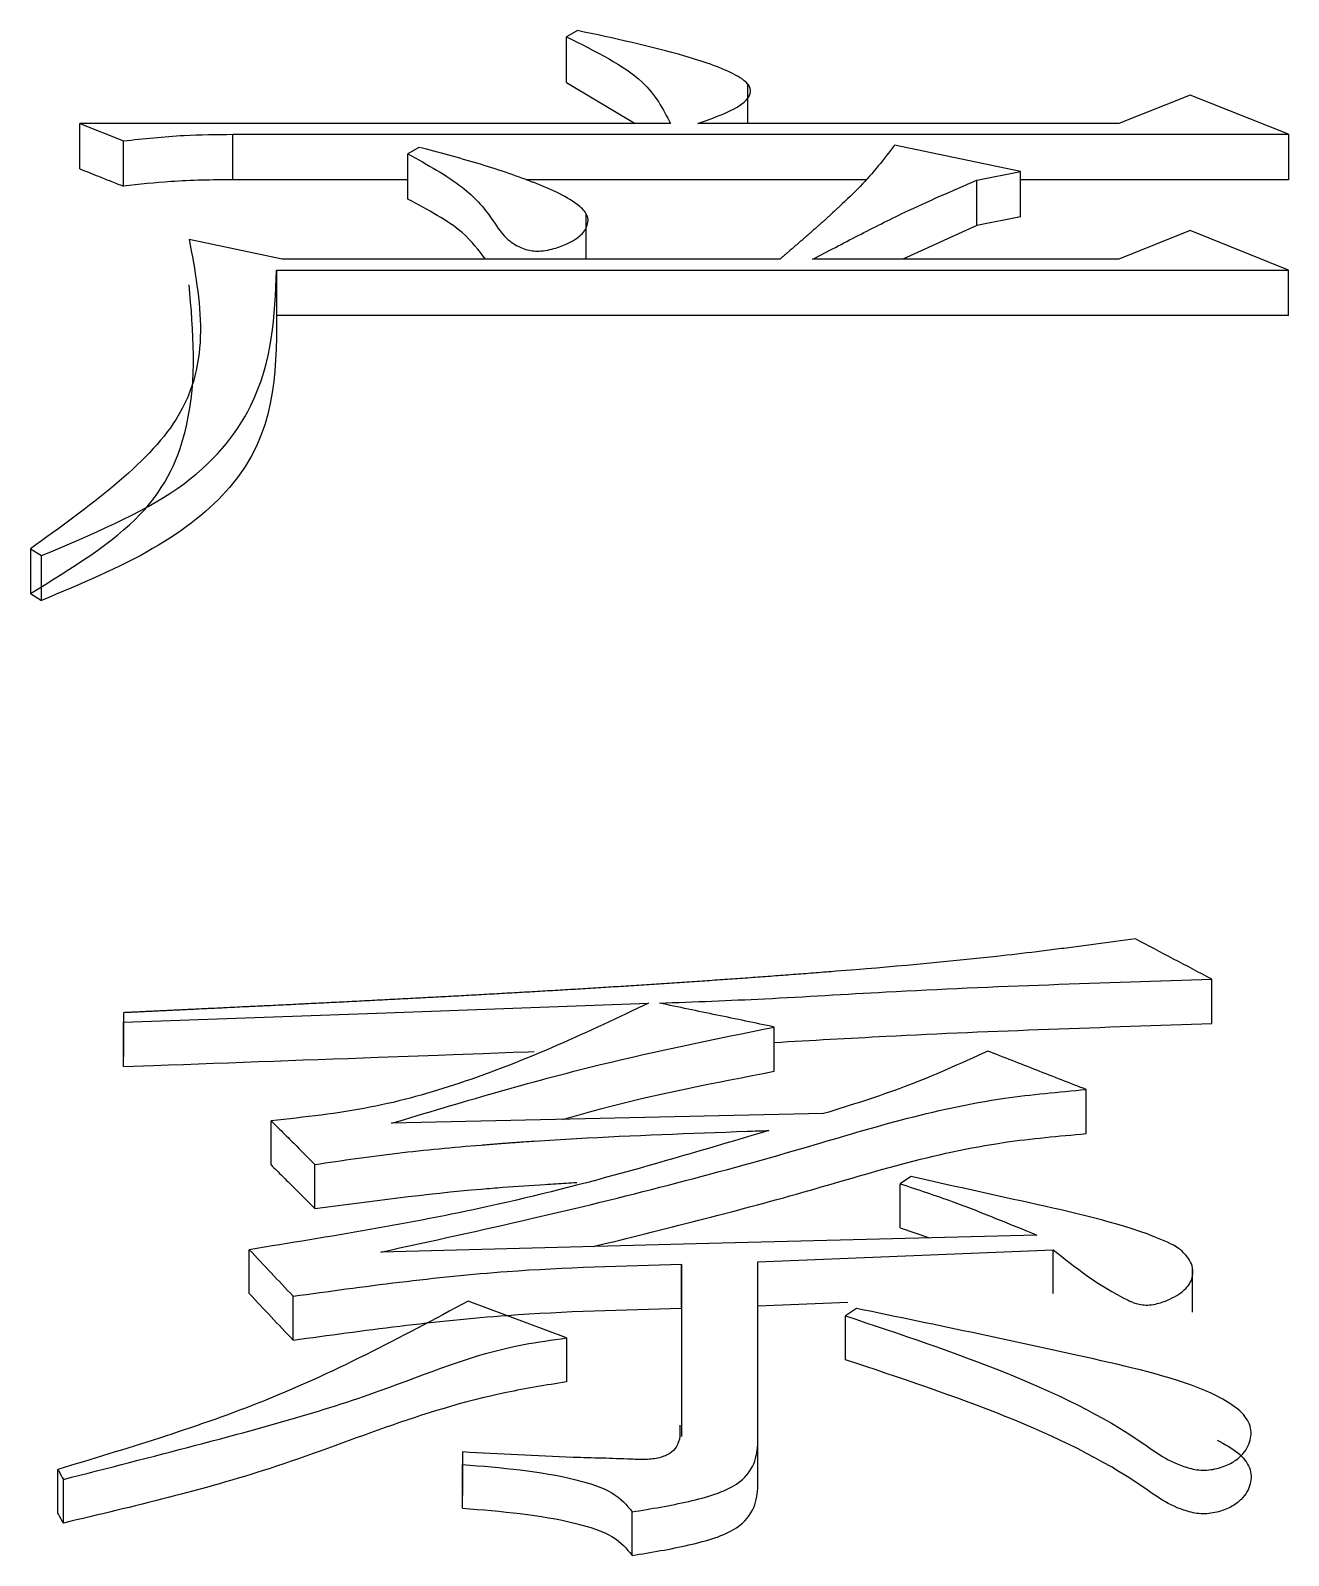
# Model space of a CAD drawing. Header units: millimetres. Extents: x 2371 to 4515, y 843 to 2359.
# Drawn here: x 2883.758 to 2886.246, y 2134.57 to 2137.587 of the extents above; entities that cross this region are included whole.
import ezdxf

# ---------------------------------------------------------------- set-up
doc = ezdxf.new("R2010")
doc.units = ezdxf.units.MM

msp = doc.modelspace()

# ---------------------------------------------------------------- linework, layer by layer
at = {"color": 7, "linetype": 'Continuous', "lineweight": 25}
for p, q in [((2884.8399, 2137.587), (2884.8183, 2137.5743)), ((2884.8183, 2137.4842), (2884.8183, 2137.5743)), ((2884.8183, 2137.4842), (2884.9541, 2137.4032)), ((2885.1768, 2137.4032), (2885.1768, 2137.4818)), ((2886.0515, 2137.459), (2885.9109, 2137.4032)), ((2886.2462, 2137.3817), (2886.0515, 2137.459)), ((2883.8556, 2137.3134), (2883.8556, 2137.4032)), ((2883.8556, 2137.4032), (2883.9421, 2137.3688)), ((2885.0238, 2137.4032), (2883.8556, 2137.4032)), ((2885.9109, 2137.4032), (2885.0779, 2137.4032)), ((2883.9421, 2137.279), (2883.9421, 2137.3688)), ((2884.1584, 2137.2919), (2884.1584, 2137.3817)), ((2884.1584, 2137.3817), (2886.2462, 2137.3817)), ((2884.5262, 2137.3559), (2884.5046, 2137.3429)), ((2885.7161, 2137.3083), (2885.4673, 2137.3601)), ((2886.2462, 2137.3817), (2886.2462, 2137.2918)), ((2885.6296, 2137.291), (2885.7161, 2137.3083)), ((2885.7161, 2137.2186), (2885.7161, 2137.3083)), ((2884.5046, 2137.2919), (2884.1584, 2137.2919)), ((2885.4103, 2137.2919), (2884.7376, 2137.2919)), ((2885.6296, 2137.2013), (2885.6296, 2137.291)), ((2886.2462, 2137.2918), (2885.7161, 2137.2919)), ((2884.8575, 2137.1345), (2884.8575, 2137.2249)), ((2885.7161, 2137.2186), (2885.6296, 2137.2013)), ((2884.2558, 2137.1345), (2884.072, 2137.1738)), ((2885.6296, 2137.2013), (2885.4836, 2137.1345)), ((2886.0515, 2137.1912), (2885.9109, 2137.1345)), ((2886.2462, 2137.1126), (2886.0515, 2137.1912)), ((2884.245, 2137.1127), (2884.245, 2137.0232)), ((2884.245, 2137.1127), (2886.2462, 2137.1126)), ((2885.2402, 2137.1345), (2884.2558, 2137.1345)), ((2885.9109, 2137.1345), (2885.3051, 2137.1345)), ((2886.2462, 2137.0231), (2886.2462, 2137.1126)), ((2886.2462, 2137.0231), (2884.245, 2137.0232)), ((2883.7582, 2136.5617), (2883.7582, 2136.473)), ((2883.7582, 2136.5617), (2883.7799, 2136.5482)), ((2883.7798, 2136.4595), (2883.7799, 2136.5482)), ((2883.7582, 2136.473), (2883.7798, 2136.4595)), ((2886.0948, 2135.6224), (2886.0948, 2135.7101)), ((2883.9421, 2135.644), (2883.9421, 2135.5564)), ((2883.9421, 2135.5375), (2883.9421, 2135.6251)), ((2885.2293, 2135.5281), (2885.2293, 2135.6156)), ((2883.9421, 2135.5375), (2883.9421, 2135.5564)), ((2885.8459, 2135.4047), (2885.8459, 2135.492)), ((2884.2342, 2135.3428), (2884.2342, 2135.43)), ((2885.3267, 2135.4443), (2884.4723, 2135.4252)), ((2884.3207, 2135.2567), (2884.3207, 2135.3438)), ((2885.4782, 2135.2183), (2885.4782, 2135.3054)), ((2885.4782, 2135.2183), (2885.5363, 2135.1987)), ((2884.191, 2135.0882), (2884.191, 2135.1752)), ((2885.1969, 2135.151), (2885.7811, 2135.1752)), ((2885.0455, 2135.1462), (2885.0455, 2134.8487)), ((2885.197, 2134.7947), (2885.1969, 2135.151)), ((2886.0561, 2135.1252), (2886.0561, 2135.1393)), ((2886.0561, 2135.0518), (2886.0561, 2135.1226)), ((2884.2775, 2134.9963), (2884.2775, 2135.0831)), ((2884.8181, 2135.0005), (2884.6236, 2135.0734)), ((2885.1969, 2135.0641), (2885.3747, 2135.0714)), ((2885.0455, 2135.0593), (2885.0455, 2134.8058)), ((2885.3917, 2135.0588), (2885.37, 2135.0442)), ((2885.37, 2134.9574), (2885.37, 2135.0442)), ((2884.8181, 2135.0005), (2884.8181, 2134.9137)), ((2885.1969, 2134.7082), (2885.197, 2134.7947)), ((2884.6128, 2134.775), (2884.6128, 2134.6886)), ((2883.8123, 2134.6541), (2883.8123, 2134.7405)), ((2884.6128, 2134.6639), (2884.6128, 2134.7503)), ((2884.6128, 2134.6639), (2884.6128, 2134.6886)), ((2884.9481, 2134.5702), (2884.9481, 2134.6565))]:
    msp.add_line(p, q, dxfattribs=at)
at = {"color": 7, "linetype": 'Continuous', "lineweight": 25, "flags": 128}
for points in [[(2884.5046, 2137.2532), (2884.5046, 2137.2864), (2884.5046, 2137.3147), (2884.5046, 2137.3429)], [(2883.9421, 2135.6251), (2884.4613, 2135.644), (2884.9806, 2135.6629)], [(2883.9421, 2135.5375), (2884.0014, 2135.5397), (2884.031, 2135.5408), (2884.0607, 2135.5418), (2884.0903, 2135.5429), (2884.12, 2135.544), (2884.1496, 2135.5451), (2884.1792, 2135.5462), (2884.2089, 2135.5472), (2884.2385, 2135.5483), (2884.2978, 2135.5505), (2884.3274, 2135.5515), (2884.3571, 2135.5526), (2884.3867, 2135.5537), (2884.4163, 2135.5548), (2884.446, 2135.5559), (2884.5645, 2135.5602), (2884.5942, 2135.5613), (2884.6534, 2135.5634), (2884.6831, 2135.5645), (2884.7127, 2135.5656), (2884.7424, 2135.5666), (2884.7542, 2135.5671)], [(2885.4998, 2135.3198), (2885.489, 2135.3126), (2885.4782, 2135.3054)], [(2885.7486, 2135.2042), (2885.0998, 2135.1873), (2884.4509, 2135.1704)], [(2885.0455, 2135.0593), (2885.0455, 2135.0879), (2885.0455, 2135.117), (2885.0455, 2135.1462)], [(2883.8232, 2134.6344), (2883.8232, 2134.67), (2883.8232, 2134.6954), (2883.8232, 2134.7207)]]:
    msp.add_lwpolyline(points, dxfattribs=at)
at = {"color": 7, "linetype": 'Continuous', "lineweight": 25}
for points, knots in [([(2884.8183, 2137.5743), (2884.8754, 2137.5461), (2884.9763, 2137.4964), (2885.0094, 2137.4314), (2885.0238, 2137.4032)], [0, 0, 0, 0, 0.565391, 1, 1, 1, 1]), ([(2885.0779, 2137.4032), (2885.0981, 2137.4102), (2885.1379, 2137.4239), (2885.1747, 2137.4463), (2885.1837, 2137.4657), (2885.179, 2137.4834), (2885.1364, 2137.5099), (2885.0225, 2137.5478), (2884.9125, 2137.5714), (2884.8399, 2137.587)], [0, 0, 0, 0, 0.120818, 0.238007, 0.284295, 0.33086, 0.424999, 0.620775, 1, 1, 1, 1]), ([(2883.9421, 2137.3688), (2883.9819, 2137.3731), (2884.053, 2137.3807), (2884.1262, 2137.3814), (2884.1584, 2137.3817)], [0, 0, 0, 0, 0.558835, 1, 1, 1, 1]), ([(2884.5046, 2137.3429), (2884.5432, 2137.3217), (2884.6129, 2137.2833), (2884.6671, 2137.2239), (2884.6902, 2137.1815), (2884.7193, 2137.1606), (2884.7399, 2137.1531), (2884.7537, 2137.1506), (2884.7694, 2137.1506), (2884.791, 2137.1542), (2884.8191, 2137.1637), (2884.8472, 2137.18), (2884.862, 2137.2019), (2884.8613, 2137.2242), (2884.8269, 2137.2557), (2884.7513, 2137.2888), (2884.6437, 2137.3252), (2884.5659, 2137.3455), (2884.5262, 2137.3559)], [0, 0, 0, 0, 0.156027, 0.282026, 0.363634, 0.404884, 0.41922, 0.430594, 0.442017, 0.458331, 0.488158, 0.530974, 0.573109, 0.616801, 0.655305, 0.770242, 0.882988, 1, 1, 1, 1]), ([(2885.4673, 2137.3601), (2885.4461, 2137.3327), (2885.4143, 2137.2916), (2885.3707, 2137.2504), (2885.3532, 2137.2341), (2885.3461, 2137.2275), (2885.3389, 2137.221), (2885.3326, 2137.2153), (2885.3281, 2137.2112), (2885.3245, 2137.2079), (2885.3209, 2137.2047), (2885.3172, 2137.2014), (2885.3135, 2137.1982), (2885.3089, 2137.1941), (2885.3053, 2137.1909), (2885.3016, 2137.1876), (2885.2979, 2137.1844), (2885.2941, 2137.1811), (2885.2895, 2137.1771), (2885.2858, 2137.1738), (2885.2811, 2137.1698), (2885.2774, 2137.1665), (2885.2736, 2137.1633), (2885.2699, 2137.1601), (2885.2661, 2137.1568), (2885.2614, 2137.1528), (2885.2577, 2137.1495), (2885.253, 2137.1455), (2885.2492, 2137.1422), (2885.2446, 2137.1383), (2885.2419, 2137.136), (2885.2402, 2137.1345)], [0, 0, 0, 0, 0.353012, 0.528911, 0.550896, 0.572881, 0.61685, 0.638835, 0.649827, 0.671812, 0.682805, 0.693797, 0.715782, 0.726774, 0.748759, 0.759751, 0.770744, 0.792728, 0.803721, 0.825706, 0.836698, 0.858683, 0.869675, 0.880667, 0.902652, 0.913645, 0.935629, 0.946622, 0.968606, 0.979599, 1, 1, 1, 1]), ([(2883.8556, 2137.3134), (2883.8679, 2137.3085), (2883.8885, 2137.3003), (2883.9174, 2137.2888), (2883.9339, 2137.2823), (2883.9421, 2137.279)], [0, 0, 0, 0, 0.42861, 0.714304, 1, 1, 1, 1]), ([(2884.1584, 2137.2919), (2884.1174, 2137.2914), (2884.0441, 2137.2905), (2883.9732, 2137.2825), (2883.9421, 2137.279)], [0, 0, 0, 0, 0.5610854, 1, 1, 1, 1]), ([(2885.3051, 2137.1345), (2885.3351, 2137.1502), (2885.395, 2137.1816), (2885.5004, 2137.235), (2885.5815, 2137.2702), (2885.6296, 2137.291)], [0, 0, 0, 0, 0.28957, 0.579171, 1, 1, 1, 1]), ([(2884.6581, 2137.1345), (2884.6446, 2137.1525), (2884.6117, 2137.1966), (2884.5444, 2137.2321), (2884.5046, 2137.2532)], [0, 0, 0, 0, 0.408631, 1, 1, 1, 1]), ([(2884.072, 2137.1738), (2884.0946, 2137.052), (2884.1351, 2136.8334), (2883.8739, 2136.6451), (2883.7582, 2136.5617)], [0, 0, 0, 0, 0.55707, 1, 1, 1, 1]), ([(2883.7799, 2136.5482), (2883.8786, 2136.5899), (2884.0729, 2136.672), (2884.2353, 2136.8754), (2884.2413, 2137.0228), (2884.245, 2137.1127)], [0, 0, 0, 0, 0.287817, 0.565935, 1, 1, 1, 1]), ([(2883.7582, 2136.473), (2883.84, 2136.5234), (2884.0015, 2136.6231), (2884.0931, 2136.8402), (2884.08, 2136.9917), (2884.072, 2137.0842)], [0, 0, 0, 0, 0.284866, 0.563033, 1, 1, 1, 1]), ([(2884.245, 2137.0232), (2884.2443, 2136.9065), (2884.2433, 2136.743), (2884.0101, 2136.5561), (2883.8573, 2136.4919), (2883.7798, 2136.4595)], [0, 0, 0, 0, 0.551532, 0.772844, 1, 1, 1, 1]), ([(2885.9433, 2135.7901), (2885.9174, 2135.7866), (2885.8784, 2135.7813), (2885.8329, 2135.7753), (2885.8003, 2135.7711), (2885.7743, 2135.7678), (2885.7286, 2135.7621), (2885.591, 2135.7459), (2885.4448, 2135.7331), (2885.3116, 2135.7227), (2885.2716, 2135.7196), (2885.2383, 2135.7171), (2885.205, 2135.7147), (2885.1783, 2135.7127), (2885.145, 2135.7104), (2885.1183, 2135.7085), (2885.0849, 2135.7062), (2885.0582, 2135.7044), (2885.0248, 2135.7021), (2884.9914, 2135.7), (2884.958, 2135.6978), (2884.9246, 2135.6957), (2884.8978, 2135.694), (2884.8644, 2135.6919), (2884.8376, 2135.6903), (2884.8042, 2135.6883), (2884.7707, 2135.6864), (2884.7372, 2135.6844), (2884.7038, 2135.6825), (2884.677, 2135.681), (2884.6435, 2135.6791), (2884.6167, 2135.6776), (2884.5832, 2135.6758), (2884.5497, 2135.674), (2884.5162, 2135.6723), (2884.4826, 2135.6705), (2884.4558, 2135.6691), (2884.4223, 2135.6674), (2884.3955, 2135.666), (2884.3619, 2135.6643), (2884.3351, 2135.663), (2884.3116, 2135.6618), (2884.2949, 2135.661), (2884.2781, 2135.6601), (2884.2613, 2135.6593), (2884.2446, 2135.6585), (2884.2312, 2135.6578), (2884.2144, 2135.657), (2884.201, 2135.6564), (2884.1842, 2135.6556), (2884.1674, 2135.6548), (2884.1506, 2135.6539), (2884.1339, 2135.6531), (2884.1204, 2135.6525), (2884.1037, 2135.6517), (2884.0903, 2135.651), (2884.0768, 2135.6504), (2884.0668, 2135.6499), (2884.0567, 2135.6494), (2884.0483, 2135.649), (2884.0399, 2135.6486), (2884.0315, 2135.6482), (2884.0232, 2135.6478), (2884.0148, 2135.6474), (2884.0081, 2135.6471), (2883.9997, 2135.6467), (2883.993, 2135.6464), (2883.9846, 2135.646), (2883.9762, 2135.6456), (2883.9678, 2135.6452), (2883.9596, 2135.6448), (2883.9516, 2135.6444), (2883.9453, 2135.6441), (2883.9421, 2135.644)], [0, 0, 0, 0, 0.039919, 0.059879, 0.069858, 0.089818, 0.099798, 0.139719, 0.299508, 0.319468, 0.339427, 0.359387, 0.369367, 0.389326, 0.399306, 0.419265, 0.429245, 0.449205, 0.459184, 0.479144, 0.499103, 0.509083, 0.529043, 0.539022, 0.558982, 0.568962, 0.588921, 0.608881, 0.61886, 0.63882, 0.648799, 0.668759, 0.678739, 0.698698, 0.718658, 0.728637, 0.748597, 0.758577, 0.778536, 0.788516, 0.808475, 0.818455, 0.823445, 0.833425, 0.843404, 0.848394, 0.858374, 0.863364, 0.873344, 0.878333, 0.888313, 0.898293, 0.903283, 0.913263, 0.918252, 0.928232, 0.933222, 0.938212, 0.943202, 0.948192, 0.950687, 0.955676, 0.960666, 0.963161, 0.968151, 0.970646, 0.975636, 0.978131, 0.983121, 0.988111, 0.990605, 0.995303, 1, 1, 1, 1]), ([(2886.0948, 2135.7101), (2886.0695, 2135.7234), (2886.0191, 2135.7501), (2885.9686, 2135.7767), (2885.9433, 2135.7901)], [0, 0, 0, 0, 0.5, 1, 1, 1, 1]), ([(2885.0022, 2135.6629), (2885.0714, 2135.6655), (2885.2211, 2135.6713), (2885.5838, 2135.6942), (2885.8796, 2135.7034), (2886.0948, 2135.7101)], [0, 0, 0, 0, 0.189811, 0.410522, 1, 1, 1, 1]), ([(2883.9421, 2135.644), (2883.9421, 2135.6418), (2883.9421, 2135.6383), (2883.9421, 2135.6334), (2883.9421, 2135.6292), (2883.9421, 2135.6264), (2883.9421, 2135.6251)], [0, 0, 0, 0, 0.34, 0.56, 0.78, 1, 1, 1, 1]), ([(2884.9806, 2135.6629), (2884.8617, 2135.6064), (2884.6948, 2135.5272), (2884.4325, 2135.4519), (2884.3005, 2135.4373), (2884.2342, 2135.43)], [0, 0, 0, 0, 0.552374, 0.77511, 1, 1, 1, 1]), ([(2885.2293, 2135.6156), (2885.1914, 2135.6235), (2885.1158, 2135.6393), (2885.0401, 2135.655), (2885.0022, 2135.6629)], [0, 0, 0, 0, 0.5, 1, 1, 1, 1]), ([(2884.4723, 2135.4252), (2884.608, 2135.466), (2884.8506, 2135.5388), (2885.1134, 2135.5921), (2885.2293, 2135.6156)], [0, 0, 0, 0, 0.558985, 1, 1, 1, 1]), ([(2885.2293, 2135.5852), (2885.3029, 2135.5894), (2885.5905, 2135.606), (2885.8796, 2135.6154), (2886.0948, 2135.6224)], [0, 0, 0, 0, 0.25589, 1, 1, 1, 1]), ([(2885.6513, 2135.5681), (2885.5977, 2135.5435), (2885.4973, 2135.4975), (2885.381, 2135.4612), (2885.3267, 2135.4443)], [0, 0, 0, 0, 0.534115, 1, 1, 1, 1]), ([(2885.8459, 2135.492), (2885.8135, 2135.5047), (2885.7486, 2135.5301), (2885.6837, 2135.5555), (2885.6513, 2135.5681)], [0, 0, 0, 0, 0.5, 1, 1, 1, 1]), ([(2884.8105, 2135.4328), (2884.8354, 2135.4399), (2884.9684, 2135.4781), (2885.1123, 2135.5057), (2885.2293, 2135.5281)], [0, 0, 0, 0, 0.187191, 1, 1, 1, 1]), ([(2884.4509, 2135.1704), (2884.5505, 2135.1921), (2884.8356, 2135.2542), (2885.2416, 2135.3587), (2885.5898, 2135.4692), (2885.7917, 2135.4872), (2885.8459, 2135.492)], [0, 0, 0, 0, 0.2109888, 0.6039309, 0.8934821, 1, 1, 1, 1]), ([(2884.2342, 2135.43), (2884.2416, 2135.4227), (2884.2565, 2135.4079), (2884.2853, 2135.3792), (2884.3067, 2135.3578), (2884.3207, 2135.3438)], [0, 0, 0, 0, 0.257188, 0.514375, 1, 1, 1, 1]), ([(2885.2186, 2135.4109), (2885.037, 2135.3568), (2884.7118, 2135.2598), (2884.3506, 2135.2011), (2884.191, 2135.1752)], [0, 0, 0, 0, 0.558287, 1, 1, 1, 1]), ([(2884.3207, 2135.3438), (2884.3748, 2135.3517), (2884.456, 2135.3635), (2884.5663, 2135.3751), (2884.6253, 2135.3803), (2884.6601, 2135.3831), (2884.6688, 2135.3838), (2884.6775, 2135.3845), (2884.6862, 2135.3852), (2884.6966, 2135.386), (2884.7071, 2135.3868), (2884.7175, 2135.3875), (2884.7262, 2135.3882), (2884.7385, 2135.389), (2884.7751, 2135.3915), (2884.9221, 2135.4004), (2885.0772, 2135.406), (2885.2042, 2135.4104), (2885.2186, 2135.4109)], [0, 0, 0, 0, 0.185843, 0.278745, 0.371654, 0.383266, 0.394877, 0.400683, 0.412294, 0.423905, 0.435517, 0.447128, 0.458739, 0.464545, 0.487768, 0.580663, 0.952366, 1, 1, 1, 1]), ([(2884.8713, 2135.1813), (2885.0104, 2135.2157), (2885.2826, 2135.2829), (2885.59, 2135.382), (2885.7918, 2135.3999), (2885.8459, 2135.4047)], [0, 0, 0, 0, 0.433536, 0.84808, 1, 1, 1, 1]), ([(2884.2342, 2135.3428), (2884.2416, 2135.3354), (2884.2565, 2135.3206), (2884.2853, 2135.2919), (2884.3067, 2135.2706), (2884.3207, 2135.2567)], [0, 0, 0, 0, 0.257457, 0.514914, 1, 1, 1, 1]), ([(2884.3207, 2135.2567), (2884.43, 2135.2712), (2884.5528, 2135.2875), (2884.7061, 2135.2997), (2884.755, 2135.3031), (2884.7969, 2135.3057), (2884.8179, 2135.3069), (2884.8319, 2135.3077), (2884.8389, 2135.3081)], [0, 0, 0, 0, 0.640516, 0.720423, 0.880251, 0.920204, 0.960157, 1, 1, 1, 1]), ([(2885.4782, 2135.3054), (2885.5129, 2135.2941), (2885.5774, 2135.273), (2885.6656, 2135.2379), (2885.721, 2135.2154), (2885.7486, 2135.2042)], [0, 0, 0, 0, 0.3670274, 0.6834212, 1, 1, 1, 1]), ([(2885.7811, 2135.1752), (2885.825, 2135.1398), (2885.8727, 2135.1015), (2885.9423, 2135.0689), (2885.9573, 2135.0656), (2885.9722, 2135.0654), (2885.9914, 2135.069), (2886.018, 2135.0794), (2886.0462, 2135.0975), (2886.0602, 2135.1251), (2886.0546, 2135.1529), (2886.0289, 2135.1808), (2885.9263, 2135.2254), (2885.7401, 2135.2662), (2885.5769, 2135.3026), (2885.4998, 2135.3198)], [0, 0, 0, 0, 0.213502, 0.231462, 0.243028, 0.25469, 0.268683, 0.294821, 0.340397, 0.384399, 0.438731, 0.48193, 0.539954, 0.7829, 1, 1, 1, 1]), ([(2885.7811, 2135.0882), (2885.7811, 2135.0955), (2885.7811, 2135.11), (2885.7811, 2135.1317), (2885.7811, 2135.1534), (2885.7811, 2135.1679), (2885.7811, 2135.1752)], [0, 0, 0, 0, 0.249999, 0.5, 0.75, 1, 1, 1, 1]), ([(2884.2775, 2135.0831), (2884.4178, 2135.1024), (2884.6695, 2135.1369), (2884.9302, 2135.1433), (2885.0455, 2135.1462)], [0, 0, 0, 0, 0.5575045, 1, 1, 1, 1]), ([(2884.6236, 2135.0734), (2884.4904, 2135.0018), (2884.2501, 2134.8726), (2883.9472, 2134.7812), (2883.8123, 2134.7405)], [0, 0, 0, 0, 0.554583, 1, 1, 1, 1]), ([(2884.191, 2135.0882), (2884.2054, 2135.0729), (2884.2342, 2135.0423), (2884.2631, 2135.0116), (2884.2775, 2134.9963)], [0, 0, 0, 0, 0.5, 1, 1, 1, 1]), ([(2884.2775, 2134.9963), (2884.4178, 2135.0155), (2884.6696, 2135.05), (2884.9302, 2135.0564), (2885.0455, 2135.0593)], [0, 0, 0, 0, 0.55749, 1, 1, 1, 1]), ([(2885.37, 2135.0442), (2885.5857, 2134.9723), (2885.8384, 2134.8881), (2886.0115, 2134.7529), (2886.0607, 2134.7401), (2886.0768, 2134.7385), (2886.093, 2134.7397), (2886.1135, 2134.7441), (2886.1356, 2134.7532), (2886.1592, 2134.7719), (2886.1732, 2134.7981), (2886.1728, 2134.8304), (2886.1487, 2134.8609), (2886.0618, 2134.9122), (2885.7958, 2134.9753), (2885.5525, 2135.0256), (2885.3917, 2135.0588)], [0, 0, 0, 0, 0.369973, 0.433396, 0.441379, 0.448953, 0.456564, 0.46449, 0.480827, 0.49655, 0.526966, 0.55702, 0.587567, 0.618801, 0.747888, 1, 1, 1, 1]), ([(2883.8232, 2134.7207), (2883.9106, 2134.7431), (2884.1241, 2134.7977), (2884.4326, 2134.8815), (2884.652, 2134.9777), (2884.7896, 2134.9966), (2884.8181, 2135.0005)], [0, 0, 0, 0, 0.257127, 0.627551, 0.922763, 1, 1, 1, 1]), ([(2886.1052, 2134.7986), (2886.1199, 2134.7905), (2886.149, 2134.7745), (2886.1727, 2134.7438), (2886.1733, 2134.7116), (2886.1592, 2134.6854), (2886.1356, 2134.6668), (2886.1135, 2134.6578), (2886.093, 2134.6534), (2886.0768, 2134.6521), (2886.0607, 2134.6537), (2886.0115, 2134.6665), (2885.8384, 2134.8015), (2885.5857, 2134.8856), (2885.37, 2134.9574)], [0, 0, 0, 0, 0.050469, 0.09981, 0.148348, 0.197475, 0.222877, 0.249282, 0.262097, 0.274404, 0.286651, 0.299558, 0.402046, 1, 1, 1, 1]), ([(2884.8181, 2134.9137), (2884.7781, 2134.9072), (2884.5608, 2134.8717), (2884.2697, 2134.7398), (2883.9621, 2134.6672), (2883.8232, 2134.6344)], [0, 0, 0, 0, 0.11022, 0.597884, 1, 1, 1, 1]), ([(2885.0422, 2134.8282), (2885.0431, 2134.8133), (2885.0444, 2134.7939), (2885.0248, 2134.7718), (2885.003, 2134.7626), (2884.9748, 2134.7592), (2884.9175, 2134.7621), (2884.7965, 2134.7646), (2884.6856, 2134.7709), (2884.6128, 2134.775)], [0, 0, 0, 0, 0.164101, 0.214047, 0.265056, 0.31784, 0.372519, 0.58801, 1, 1, 1, 1]), ([(2884.9481, 2134.6565), (2884.9857, 2134.6627), (2885.0597, 2134.6748), (2885.1575, 2134.7037), (2885.1931, 2134.7513), (2885.1957, 2134.7803), (2885.197, 2134.7947)], [0, 0, 0, 0, 0.292586, 0.576009, 0.788989, 1, 1, 1, 1]), ([(2884.6128, 2134.775), (2884.6128, 2134.7722), (2884.6128, 2134.7676), (2884.6128, 2134.7612), (2884.6128, 2134.7558), (2884.6128, 2134.7521), (2884.6128, 2134.7503)], [0, 0, 0, 0, 0.34, 0.56, 0.78, 1, 1, 1, 1]), ([(2883.8123, 2134.7405), (2883.8132, 2134.7389), (2883.8155, 2134.7347), (2883.8191, 2134.7281), (2883.8218, 2134.7232), (2883.8232, 2134.7207)], [0, 0, 0, 0, 0.253292, 0.626617, 1, 1, 1, 1]), ([(2884.6128, 2134.7503), (2884.6894, 2134.7439), (2884.7952, 2134.7351), (2884.9144, 2134.6973), (2884.9371, 2134.6699), (2884.9481, 2134.6565)], [0, 0, 0, 0, 0.572733, 0.791395, 1, 1, 1, 1]), ([(2884.9481, 2134.5702), (2884.9857, 2134.5764), (2885.0596, 2134.5885), (2885.1575, 2134.6174), (2885.1931, 2134.6649), (2885.1957, 2134.6938), (2885.1969, 2134.7082)], [0, 0, 0, 0, 0.292738, 0.576228, 0.789119, 1, 1, 1, 1]), ([(2883.8232, 2134.6344), (2883.8222, 2134.6361), (2883.8204, 2134.6394), (2883.8168, 2134.646), (2883.8141, 2134.6509), (2883.8123, 2134.6541)], [0, 0, 0, 0, 0.253656, 0.507254, 1, 1, 1, 1]), ([(2884.6128, 2134.6639), (2884.6894, 2134.6576), (2884.7952, 2134.6487), (2884.9143, 2134.611), (2884.9371, 2134.5836), (2884.9481, 2134.5702)], [0, 0, 0, 0, 0.5728883, 0.7915302, 1, 1, 1, 1])]:
    msp.add_open_spline(points, degree=3, knots=knots, dxfattribs=at)
msp.add_open_spline([(2884.191, 2135.1752), (2884.2054, 2135.1599), (2884.2342, 2135.1292), (2884.2631, 2135.0985), (2884.2775, 2135.0831)], degree=3, dxfattribs=at)

doc.saveas('drawing.dxf')
